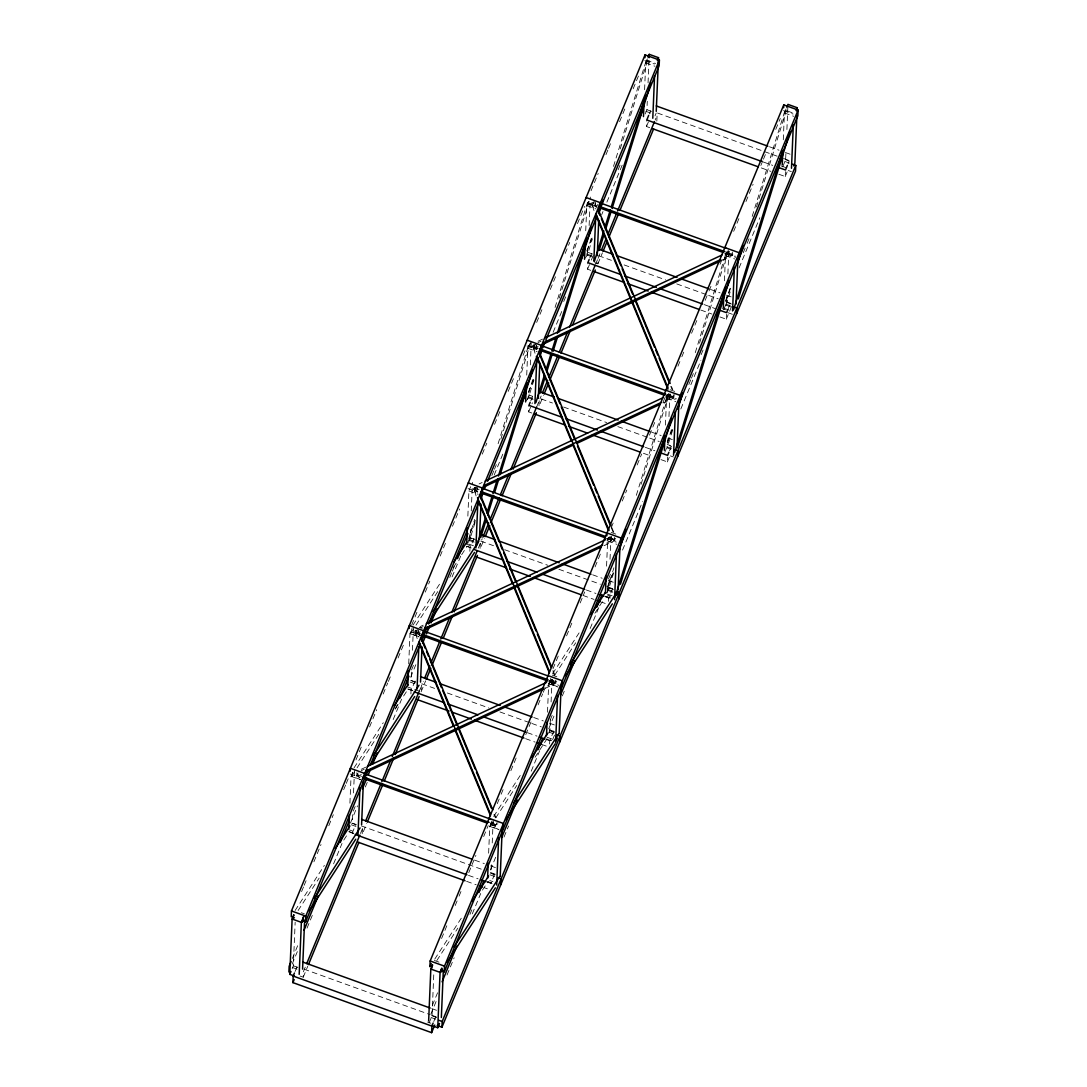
<?xml version="1.0" encoding="UTF-8"?>
<svg xmlns="http://www.w3.org/2000/svg" width="1087" height="1087" viewBox="0 0 1087 1087"><rect width="100%" height="100%" fill="white"/><g stroke="black" fill="none" stroke-linecap="round" stroke-linejoin="round"><path stroke-width="0.75" stroke-dasharray="5 3.75" d="M292.158 968.653L293.341 965.799L295.161 922.197M300.053 976.044L303.232 977.186L303.477 971.465L305.42 966.764M349.919 803.171L351.047 776.335L352.813 772.055M352.623 814.734L352.27 823.117L355.354 824.231M353.533 792.926L354.593 767.775M359.933 777.191L356.74 776.05L356.794 774.637L361.577 776.363M361.332 774.542L358.275 775.982L358.33 774.569M362.406 828.783L362.175 834.503L366.699 823.538M408.726 663.831L409.989 633.639L411.756 629.359M411.552 672.038L411.199 680.435L415.818 682.092M412.462 650.243L413.522 625.079M410.913 693.982L411.049 690.707L416.076 678.546M417.191 638.612L414.65 630.949L418.155 629.713L420.112 634.414M420.452 635.08L415.669 633.354L415.737 631.955L420.52 633.68M420.261 631.86L417.204 633.286L417.259 631.887M414.731 689.525L421.104 691.821L421.348 686.101L423.291 681.4M429.093 1022.962L432.042 1015.829L433.862 972.226M467.858 516.121L468.918 490.957L470.685 486.677M468.959 540.606L470.127 537.752L470.481 529.355M471.255 510.917L472.451 482.397M469.856 551.299L469.992 548.025L474.38 537.386M476.12 495.93L473.579 488.267L477.098 487.03L478.389 490.169M477.791 491.827L474.611 490.672L474.666 489.272L477.859 490.427M479.204 489.177L476.133 490.604L476.201 489.204M480.277 543.418L480.033 549.139L484.571 538.16M488.634 853.2L489.748 826.365L491.514 822.085M491.324 864.763L490.971 873.146L494.055 874.261M492.234 842.955L493.213 819.476M497.873 823.837L494.354 825.074L494.422 823.661L497.928 822.438M490.658 824.354L495.441 826.079L495.495 824.68L490.713 822.954M526.719 375.11L527.847 348.275L529.614 343.995M527.304 399.35L529.07 395.07L529.342 388.358M530.334 364.879L531.38 339.715M531.828 413.033L528.649 411.891L528.921 405.342M535.049 353.248L532.521 345.584L536.027 344.348L537.97 349.049M536.733 349.144L533.54 347.989L533.595 346.59L538.378 348.316M538.133 346.495L535.062 347.922L535.13 346.522M539.206 400.736L538.962 406.456L543.5 395.478M547.495 712.189L548.69 683.682L550.457 679.389M548.718 733.317L549.9 730.464L550.389 718.724M551.095 701.944L552.155 676.793M549.614 744.011L549.764 740.736L554.153 730.097M556.802 681.141L553.297 682.378L553.351 680.978M549.601 681.671L554.384 683.397L554.438 681.984L549.655 680.258M545.185 688.356L555.905 683.329L555.96 681.916L546.775 686.237M585.73 230.757L586.79 205.592L588.556 201.312M586.817 255.228L588.216 247.347M589.127 225.539L590.323 197.032M590.771 270.35L587.578 269.196L587.85 262.646M593.991 210.565L591.45 202.902L594.956 201.666L596.26 204.791M597.252 207.033L592.469 205.307L592.537 203.908L595.717 205.063M594.711 262.619L597.904 263.774L598.149 258.054L600.092 253.353M606.56 566.15L607.619 541L609.386 536.72M610.446 597.959L605.826 596.287L608.842 587.782L609.263 577.713M610.024 559.261L611.084 534.111M608.557 601.328L608.693 598.054L613.082 587.415M615.731 538.459L612.226 539.695L612.28 538.296M606.926 538.405L613.313 540.715L613.367 539.301L606.994 537.005M604.114 545.674L614.834 540.647L614.902 539.234L604.168 544.261M644.591 89.745L645.719 62.91L647.485 58.63M645.162 113.972L646.928 109.692L647.281 101.308M648.056 82.857L649.116 57.706M649.7 127.668L646.52 126.513L646.792 119.964M656.833 121.092L657.078 115.371L655.135 120.073M665.421 425.139L666.548 398.318L668.315 394.037M668.043 438.387L667.771 445.099L670.856 446.213M668.967 416.579L670.013 391.429M660.978 459.611L667.35 461.921L667.554 457.002M674.674 395.777L671.155 397.013L671.222 395.614L674.728 394.377M665.869 395.722L672.242 398.032L672.296 396.619L667.513 394.894M663.043 402.992L673.777 397.964L673.831 396.551L663.111 401.579M724.431 280.786L725.491 255.622L727.257 251.342M723.752 309.55L726.7 302.403L727.054 294.02M727.896 273.897L728.956 248.746M719.907 316.928L726.279 319.225L726.483 314.32M724.798 253.04L731.171 255.336L731.238 253.937L724.852 251.64M721.985 260.296L732.706 255.268L732.76 253.869L723.575 258.176M783.292 139.775L784.42 112.939L786.186 108.659M782.694 166.868L785.629 159.721L785.983 151.338M786.906 129.543L787.885 106.064M778.836 174.246L785.222 176.542L785.425 171.637M360.83 779.624L351.577 776.281L353.642 769.229M418.223 636.384L410.519 633.599L412.584 626.547M468.782 540.619L469.611 537.793L477.315 540.565M497.982 829.096L490.278 826.31L492.343 819.258M556.924 686.413L549.22 683.628L551.286 676.576M607.484 590.649L608.312 587.822L612.932 589.494M468.728 538.69L474.706 519.369M498.118 443.7L528.499 345.489L529.994 343.506M467.247 543.514L469.489 540.538L475.467 521.216M500.862 439.107L530.741 342.5M528.662 392.787L533.649 376.686M555.063 307.458L587.428 202.807L588.923 200.81M526.176 400.831L528.418 397.856L533.907 380.137M559.302 298.028L589.181 201.435M587.102 251.708L592.075 235.607M613.489 166.379L646.357 60.125L647.866 58.127M585.105 258.149L587.36 255.16L592.333 239.072M620.229 148.905L648.11 58.752M607.443 588.719L613.91 567.794M636.316 495.346L667.201 395.519L668.695 393.535M605.948 593.556L608.19 590.567L614.169 571.246M641.058 484.313L669.443 392.543M667.364 442.817L671.848 428.332M695.259 352.664L726.13 252.836L735.383 256.179M672.608 430.18L667.119 447.885L671.752 449.556M699.498 343.234L728.385 249.847M725.803 301.738L730.777 285.636M752.19 216.408L785.059 110.154L794.312 113.496M728.439 309.849L723.806 308.178L726.062 305.202L731.035 289.101M756.443 206.992L787.314 107.165M301.588 891.585L303.531 886.883M304.17 885.321L307.417 877.481M313.885 861.801L321.018 844.545M328.79 825.74L333.315 814.761M343.682 789.665L345.625 784.963M346.264 783.401L348.207 778.7M355.979 759.881L361.808 745.764M369.58 726.958L376.713 709.702M383.181 694.022L387.719 683.044M388.372 681.481L390.315 676.78M398.087 657.961L403.916 643.844M411.674 625.039L417.503 610.921M425.275 592.102L429.813 581.137M440.181 556.041L446.01 541.937M452.477 526.257L459.597 509.001M482.275 454.135L486.799 443.156M494.571 424.338L500.4 410.22M508.172 391.415L514.002 377.298M523.064 355.354L526.312 347.514M536.665 322.418L542.495 308.314M550.267 289.495L556.096 275.378M565.172 253.434L569.697 242.455M577.469 223.637L584.589 206.394M591.07 190.714L598.19 173.458M605.962 154.653L607.905 149.952M608.557 148.375L611.791 140.536M619.563 121.717L625.392 107.613M633.164 88.794L638.993 74.69M356.74 776.05L358.085 772.789M415.669 633.354L417.014 630.107M474.611 490.672L475.957 487.424M533.54 347.989L534.886 344.742M592.469 205.307L593.815 202.06M292.376 958.462L298.857 942.782M353.261 811.079L355.204 806.377M395.355 709.159L397.298 704.458M411.538 669.959L413.481 665.258M449.746 577.455L451.689 572.74M452.341 571.178L455.575 563.338M491.854 475.535L493.797 470.834M494.436 469.258L497.669 461.418M563.732 301.493L565.675 296.792M618.136 169.776L621.37 161.936M292.145 964.183L297.322 951.641M307.037 928.121L312.866 914.004M333.587 863.839L342.011 843.444M350.422 823.063L357.555 805.82M365.327 787.002L367.27 782.3M393.168 719.58L401.592 699.199M410.655 677.242L415.832 664.7M452.097 576.898L461.173 554.941M470.236 532.997L475.413 520.456M494.205 474.978L503.906 451.458M528.527 391.877L533.703 379.336M553.134 332.296L562.849 308.776M586.803 250.757L592.632 236.653M601.709 214.696L603 211.557M606.886 202.155L622.43 164.531M295.066 971.506L297.58 965.433M352.12 833.389L355.884 824.272M530.809 400.777L532.684 396.225M589.738 258.095L592.252 252.007M649.292 113.89L650.556 110.847M528.649 411.891L532.413 402.774M587.578 269.196L590.717 261.6M591.342 260.078L593.855 254.005M646.52 126.513L648.395 121.961M654.999 115.888L656.181 113.034M360.463 833.498L363.71 825.658M418.753 692.378L420.696 687.677M478.334 548.12L482.22 538.717M536.611 407.014L541.149 396.035M595.554 264.318L597.497 259.616M303.232 977.186L307.77 966.221M421.104 691.821L425.642 680.842M597.904 263.774L602.443 252.795M441.58 938.489L447.409 924.371M455.181 905.553L458.415 897.713M459.067 896.15L462.301 888.31M468.782 872.63L475.902 855.387M483.674 836.569L488.212 825.59M497.275 803.646L500.509 795.806M501.161 794.23L503.104 789.529M510.876 770.71L516.705 756.606M525.768 734.649L531.597 720.532M538.079 704.852L542.617 693.886M543.255 692.31L545.198 687.609M552.97 668.79L558.8 654.687M566.572 635.868L572.401 621.75M580.173 602.945L584.711 591.967M595.065 566.884L600.894 552.767M611.261 527.684L614.495 519.844M622.267 501.025L626.805 490.047M637.159 464.964L641.697 453.986M649.469 435.167L655.298 421.063M663.07 402.244L665.013 397.543M677.962 366.183L681.196 358.343M681.848 356.767L683.791 352.066M691.563 333.261L697.392 319.143M705.164 300.325L708.398 292.485M709.05 290.922L710.993 286.221M720.056 264.263L723.29 256.423M733.657 231.341L739.486 217.223M745.967 201.543L753.087 184.301M760.859 165.482L762.802 160.781M763.454 159.205L765.397 154.503M775.751 129.421L780.289 118.442M495.441 826.079L496.786 822.818M554.384 683.397L555.715 680.136M613.313 540.715L614.658 537.454M672.242 398.032L673.587 394.771M731.171 255.336L732.516 252.089M432.381 1005.353L437.558 992.811M469.937 914.412L471.88 909.71M550.239 719.988L552.182 715.287M608.53 578.868L610.473 574.167M688.832 384.445L690.775 379.743M691.427 378.181L694.661 370.341M701.142 354.661L703.085 349.96M743.236 252.741L746.47 244.901M747.122 243.339L749.065 238.624M430.846 1014.212L437.314 998.532M447.029 975.012L454.162 957.769M472.288 913.868L480.712 893.487M490.427 869.967L496.256 855.849M504.028 837.031L508.553 826.052M531.23 771.186L539.641 750.791M548.704 728.847L554.533 714.73M562.305 695.911L564.248 691.21M590.159 628.49L599.875 604.983M607.647 586.165L614.114 570.485M622.538 550.104L642.621 501.487M667.228 441.906L672.405 429.365M680.829 408.984L700.898 360.381M725.505 300.786L730.695 288.245M739.106 267.864L759.84 217.699M664.823 452.233L666.589 447.953M433.767 1021.535L436.281 1015.462M494.585 874.301L490.821 883.418L487.628 882.264M669.51 450.806L672.649 443.211M727.814 309.646L730.953 302.05M788.007 163.92L789.257 160.876M552.617 739.69L554.506 735.125M667.35 461.921L669.864 455.833M726.279 319.225L732.556 304.034M785.222 176.542L787.722 170.469M412.992 625.134L441.295 581.463M410.519 633.599L415.085 626.56M415.995 625.147L437.912 591.342M453.428 567.387L457.083 561.762M461.649 554.71L467.125 546.258L471.744 547.93M354.063 767.816L383.276 722.733M351.577 776.281L356.142 769.243M357.052 767.83L378.969 734.024M395.41 708.67L399.975 701.618M403.63 695.993L408.196 688.941L412.815 690.612M295.12 910.498L324.347 865.415M298.123 910.512L319.13 878.119M343.777 840.088L348.343 833.036M552.604 673.75L579.086 632.906M549.22 683.628L553.786 676.59M554.696 675.176L575.689 642.784M594.874 613.204L604.005 599.114M493.675 816.432L521.977 772.762M490.278 826.31L494.843 819.272M495.754 817.859L516.76 785.466M535.021 757.286L546.897 738.97L551.517 740.641M434.746 959.114L462.138 916.857M436.825 960.541L457.831 928.149M482.479 890.117L487.954 881.666L492.588 883.323M598.176 204.152L596.668 206.136L587.428 202.807M538.011 341.25L542.603 339.103M724.92 253.624L729.513 251.464M537.956 342.65L541.013 341.223M724.866 255.024L730.994 252.157L732.706 255.268M479.082 483.932L482.139 482.492M665.991 396.307L670.584 394.16M665.923 397.72L672.051 394.839L673.777 397.964M420.139 626.615L423.21 625.174M607.049 538.989L611.655 536.842M420.085 628.014L423.156 626.588M606.994 540.402L613.122 537.521L614.834 540.647M361.21 769.297L365.803 767.15M549.655 680.951L552.712 679.524M361.156 770.71L364.213 769.27M549.601 682.364L554.193 680.204L555.905 683.329M591.396 204.302L593.733 203.473M532.453 346.984L534.804 346.169M473.524 489.666L477.03 488.43L478.334 491.569M414.595 632.349L416.932 631.52M646.357 60.125L655.61 63.454M644.822 60.573L654.374 64.024M783.523 110.602L793.075 114.053M645.719 62.91L654.958 66.253M784.42 112.939L793.659 116.282M769.447 146.759L779.012 150.196M785.385 152.506L790.167 154.232M657.567 113.048L777.137 156.175M783.523 158.471L789.896 160.781M646.928 109.692L651.561 111.363M785.629 159.721L788.714 160.835M645.923 111.35L653.885 114.217M784.624 161.379L789.407 163.104M781.2 165.944L789.162 168.825M788.265 170.51L791.35 171.624M763.169 161.949L772.735 165.401M761.308 167.928L770.873 171.379M587.483 203.826L597.035 207.277M726.184 253.855L735.736 257.306M586.79 205.592L596.029 208.935M725.491 255.622L734.73 258.964M710.518 289.441L720.083 292.879M726.456 295.188L731.238 296.914M598.638 255.73L611.397 260.323M624.142 264.929L665.597 279.875M676.766 283.911L707.053 294.835M708.642 295.406L718.208 298.857M726.184 301.738L730.967 303.463M587.999 252.374L592.619 254.045M726.7 302.403L731.32 304.075M586.994 254.032L591.776 255.758M725.695 304.061L730.478 305.787M587.36 255.16L591.98 256.831M726.062 305.202L730.681 306.86M722.271 308.626L725.464 309.781M727.787 312.635L732.407 314.306M704.24 304.632L715.395 308.654M700.775 310.026L711.931 314.061M670.095 389.744L674.714 391.415M528.499 345.489L537.739 348.832M667.201 395.519L676.44 398.861M526.95 345.938L536.516 349.389M665.652 395.967L675.217 399.418M527.847 348.275L537.1 351.617M666.548 398.318L675.801 401.647M651.575 432.123L661.141 435.574M669.116 438.441L672.309 439.596M541.299 398.983L552.454 403.019M563.623 407.041L606.668 422.571M617.824 426.593L648.11 437.517M649.713 438.102L659.279 441.539M667.241 444.42L670.434 445.575M529.07 395.07L532.154 396.171M528.065 396.714L532.834 398.44M666.766 446.743L671.535 448.469M528.418 397.856L533.051 399.527M670.394 455.888L673.478 456.988M645.298 447.314L654.863 450.765M643.436 453.293L651.412 456.16M611.152 532.426L615.785 534.097M468.021 488.62L477.573 492.071M606.723 538.649L616.275 542.1M468.918 490.957L478.158 494.3M607.619 541L616.872 544.329M592.646 574.806L602.212 578.257M608.584 580.553L614.97 582.849M480.767 541.095L493.525 545.701M504.681 549.723L547.739 565.254M558.895 569.275L600.35 584.222M606.723 586.532L613.095 588.828M470.127 537.752L474.761 539.41M608.842 587.782L613.462 589.453M469.122 539.397L473.905 541.122M607.823 589.426L612.606 591.151M469.489 540.538L474.109 542.209M608.19 590.567L612.81 592.238M468.782 544.071L473.402 545.742M607.484 594.113L612.103 595.771M465.698 543.976L472.071 546.272M607.592 595.146L610.772 596.301M466.595 546.313L471.214 547.97M605.296 596.342L609.929 598.013M586.369 589.996L595.934 593.448M605.5 596.899L608.693 598.054M582.904 595.404L594.073 599.426M602.035 602.293L605.228 603.448M552.223 675.109L556.843 676.78M419.161 627.348L422.245 628.463M410.682 631.887L420.234 635.324M549.383 681.916L558.935 685.353M409.989 633.639L419.229 636.982M548.69 683.682L557.93 687.011M533.717 717.488L543.283 720.939M549.655 723.235L556.028 725.532M421.838 683.777L434.596 688.384M447.355 692.976L488.797 707.936M499.966 711.958L530.252 722.882M531.842 723.453L541.408 726.904M549.383 729.785L555.756 732.081M549.9 730.464L554.533 732.122M410.669 680.476L415.302 682.147M549.37 730.505L554.003 732.176M410.193 682.079L416.566 684.375M548.894 732.108L553.677 733.834M406.769 686.658L413.142 688.954M547.06 737.258L551.843 738.983M407.666 688.995L413.834 691.21M546.367 739.024L550.987 740.695M527.44 732.679L537.005 736.13M546.571 739.581L549.764 740.736M525.564 738.657L535.13 742.108M541.516 744.405L547.889 746.701M350.15 773.998L359.715 777.436M490.454 824.598L498.417 827.465M351.047 776.335L360.3 779.664M489.748 826.365L499.001 829.694M474.774 860.17L484.34 863.621M490.726 865.918L497.099 868.228M361.305 825.889L482.479 869.6M490.454 872.467L495.237 874.193M351.74 823.158L356.359 824.829M490.441 873.187L495.061 874.858M351.264 824.761L359.226 827.642M489.965 874.804L494.734 876.53M347.84 829.34L354.213 831.637M489.721 880.524L492.914 881.666M349.253 831.637L353.886 833.294M348.737 831.677L353.357 833.349M487.438 881.706L492.058 883.378M468.497 875.361L478.063 878.812M466.636 881.34L476.201 884.791M484.177 887.671L487.356 888.813M434.352 960.487L438.985 962.144M301.289 912.727L304.374 913.827M431.784 1008.6L436.566 1010.326M303.98 969.142L429.922 1014.579M431.512 1015.149L436.295 1016.875M293.341 965.799L297.96 967.471M432.042 1015.829L436.661 1017.5M292.321 967.444L300.284 970.324M431.036 1017.486L435.805 1019.198M427.599 1022.052L430.792 1023.207M533.35 344.81L535.062 347.922M474.421 487.492L476.133 490.604M415.492 630.175L417.204 633.286M356.55 772.857L358.275 775.982M671.481 386.551L672.785 389.676M594.902 203.065L596.192 206.204M670.774 386.388L672.079 389.513M591.45 202.902L594.698 210.729M669.864 393.888L671.155 397.013M611.899 527.657L614.495 533.934M535.973 345.748L537.263 348.886M611.193 527.494L613.136 532.195M532.521 345.584L535.117 351.848M610.935 536.57L612.226 539.695M552.97 670.339L554.913 675.041M552.916 671.752L554.207 674.878M473.579 488.267L476.826 496.093M551.992 679.253L553.297 682.378M494.68 814.598L495.985 817.737M418.101 631.112L420.044 635.813M493.974 814.435L495.278 817.56M414.65 630.949L417.897 638.776M493.063 821.935L494.354 825.074"/><path stroke-width="1.5" d="M288.897 972.023L289.142 966.302L291.085 961.601M598.285 213.134L659.157 65.736L659.401 60.03L645.067 54.853L291.465 910.96L291.221 916.681L294.414 917.822M294.428 976.031L289.794 974.36L292.118 919.018L293.884 914.738L292.648 918.963M434.759 1025.055L431.621 1032.65L292.919 982.621L293.191 976.072L294.441 973.028M299.183 974.346L301.371 922.347L303.721 916.64M302.58 969.128L304.618 920.499M302.376 920.689L305.556 921.844L305.8 916.124L659.401 60.03M350.272 771.131L350.394 768.278L364.729 773.441L364.485 779.162L305.556 921.844M348.873 828.321L349.43 814.91M357.976 835.006L359.946 788.048M361.577 824.775L363.411 781.173M406.891 683.791L407.014 680.938M409.215 628.449L409.323 625.582L423.658 630.759L423.427 636.479M407.802 685.639L408.44 670.543M417.055 688.968L418.808 647.037M420.52 682.092L422.001 646.874M422.272 640.161L422.422 636.805M441.077 970.732L444.257 971.873L797.858 115.779L798.103 110.059L783.768 104.882L430.167 960.99L429.922 966.71L431.226 963.571M428.645 1021.033L430.819 969.047L432.585 964.767L431.349 968.993M431.621 1032.65L431.892 1026.101L433.142 1023.057M431.58 1025.503L437.748 1027.731L440.072 972.376L441.838 968.096L440.588 972.335L442.423 969.522M441.349 1017.486L443.319 970.528M437.164 1025.503L441.933 1027.229L442.178 1021.508L795.779 165.401L792.586 164.259M444.257 971.873L444.501 966.153L798.103 110.059M466.744 542.957L467.369 527.861M475.916 547.97L477.886 501.012M479.449 539.41L480.93 504.191M481.133 499.15L481.351 494.123M487.574 878.35L488.212 863.255M496.677 885.049L498.648 838.077M500.21 876.489L502.18 829.517M500.876 884.546L501.107 878.826L497.928 877.671M503.186 829.191L503.43 823.47L489.096 818.307M525.605 401.945L526.162 388.535M534.913 403.603L536.747 360.001M538.31 398.399L539.791 363.18M540.076 356.468L540.28 351.441M541.353 349.688L541.53 345.394L527.195 340.217M546.503 735.668L547.074 722.244M557.577 695.395L555.62 742.353L557.386 738.073M559.153 733.793L561.123 686.835M559.805 741.85L560.05 736.13L556.857 734.989M562.128 686.508L562.359 680.788L548.038 675.625M584.534 259.263L585.091 245.839M593.855 260.921L595.676 217.318M597.252 255.717L598.72 220.498M599.005 213.786L599.222 208.758M600.228 208.419L600.459 202.712L586.124 197.535M606.845 535.796L606.967 532.943L621.302 538.106L621.057 543.826M605.445 592.986L606.138 576.219M614.549 599.671L616.438 554.397M618.15 589.439L619.984 545.837M618.734 599.168L618.979 593.448L615.785 592.306M644.944 57.72L645.067 54.853M643.463 116.581L644.17 99.814M649.116 57.706L649.252 54.35L658.505 57.679L656.249 111.35M652.784 118.238L654.537 76.307M664.374 450.303L664.931 436.892M673.546 455.317L675.38 411.715M677.079 446.757L679.049 399.799M677.677 456.486L677.908 450.765L674.728 449.624M679.986 401.144L680.231 395.423L665.896 390.26M723.303 307.621L723.806 295.881M732.556 310.95L734.377 267.348M736.021 304.075L737.924 258.788M736.606 313.803L736.85 308.083L733.657 306.928M738.929 258.461L739.16 252.741L724.825 247.564M783.645 107.749L783.768 104.882M782.246 164.939L782.735 153.199M791.485 168.268L793.32 124.665M796.853 116.105L794.882 163.064L793.7 165.917M797.056 111.078L797.206 107.722L787.953 104.379L786.771 107.233M795.779 165.401L795.535 171.121L441.933 1027.229M303.545 916.654L301.887 922.306L303.721 919.48M481.188 498.444L482.682 493.607M476.989 545.239L485.454 517.874M486.949 513.05L491.922 496.949M492.927 493.729L497.398 479.231M498.403 476.011L527.277 382.638M480.726 537.426L486.202 519.722M487.696 514.885L493.675 495.577M494.68 492.357L498.661 479.476M500.156 474.639L532.521 369.988M540.117 355.762L541.611 350.924M535.918 402.557L544.383 375.192M546.381 368.751L550.864 354.267M551.856 351.047L555.837 338.166M557.332 333.329L586.708 238.338M540.157 393.141L545.144 377.04M546.639 372.202L552.114 354.498M553.106 351.278L557.59 336.793M559.085 331.956L591.45 227.305M599.046 213.066L600.54 208.242M601.546 205.022L603.04 200.185M594.358 261.491L603.815 230.892M604.807 227.672L610.296 209.968M611.288 206.747L645.651 95.656M599.1 250.458L604.073 234.357M605.568 229.52L611.043 211.816M612.049 208.595L650.882 83.02M618.883 551.693L625.867 529.152M615.188 596.885L664.986 435.887M620.432 584.249L671.725 418.413M677.826 409.011L682.799 392.91M674.619 452.6L725.912 286.764M677.364 447.993L729.16 280.555M737.747 263.108L743.236 245.39M733.548 309.904L782.857 150.522M738.29 298.871L790.086 131.432M648.069 57.203L649.252 54.35M657.322 60.546L658.505 57.679M365.789 776.023L368.371 769.759M370.314 765.044L420.18 644.319M421.484 641.181L427.313 627.063M428.604 623.938L479.122 501.637M481.065 496.936L482.356 493.797L482.601 488.077L468.266 482.9M484.299 489.096L485.59 485.957M487.533 481.256L538.704 357.378M539.994 354.253L541.285 351.115M542.59 347.976L544.533 343.275M545.823 340.136L596.98 216.259M304.034 930.241L318.287 895.742M340.299 842.439L349.375 820.481M362.324 789.121L366.862 778.143M368.153 775.017L370.749 768.74M372.692 764.039L377.216 753.06M399.88 698.18L408.957 676.223M422.558 643.3L425.139 637.036M426.444 633.898L429.678 626.058M430.968 622.919L436.797 608.802M457.518 558.636L467.886 533.54M520.986 404.975L526.176 392.434M578.624 265.432L583.814 252.877M639.509 118.035L642.743 110.195M289.794 974.36L290.976 971.506M530.171 402.299L528.921 405.342L562.4 417.408M589.113 259.616L587.85 262.646L621.329 274.726M648.667 115.412L646.792 119.964L761.579 161.379M292.919 982.621L294.169 979.577M306.711 963.625L359.824 835.061M365.64 820.943L380.545 784.882M381.836 781.743L390.899 759.799M392.203 756.661L418.753 692.378M424.582 678.261L429.759 665.72M431.063 662.581L439.474 642.2M440.765 639.061L449.841 617.117M451.784 612.416L477.044 551.258M482.873 537.155L488.688 523.037M489.992 519.899L499.055 497.955M500.346 494.816L508.77 474.435M510.713 469.733L536.611 407.014M542.44 392.896L547.631 380.355M548.921 377.216L557.984 355.272M559.289 352.134L567.699 331.752M569.642 327.038L594.902 265.894M601.383 250.214L605.907 239.235M607.85 234.534L616.275 214.153M617.565 211.014L654.483 121.635M308.423 964.645L358.927 842.343M367.352 821.962L382.896 784.338M384.187 781.2L393.902 757.68M395.192 754.541L419.161 696.522M426.281 679.28L430.819 668.301M432.11 665.162L441.825 641.643M443.116 638.517L452.192 616.56M454.135 611.859L477.451 555.416M485.223 536.598L489.748 525.619M491.039 522.48L500.754 498.96M502.058 495.835L511.121 473.878M513.064 469.176L536.38 412.734M544.152 393.915L548.677 382.937M549.981 379.798L559.044 357.854M560.987 353.139L570.702 329.633M572.645 324.918L595.309 270.038M603.081 251.233L606.967 241.817M608.91 237.115L618.625 213.595M619.916 210.457L653.6 128.932M796.024 110.575L797.206 107.722M442.096 981.833L456.988 945.772M479 892.468L483.538 881.489M501.678 837.588L517.222 799.95M537.943 749.785L542.467 738.807M560.607 694.906L574.86 660.407M596.872 607.103L602.049 594.548M716.686 317.024L718.629 312.322M668.872 452.328L667.622 455.371L659.646 452.491M727.814 309.646L726.551 312.676L718.589 309.809M787.368 165.441L785.493 169.993L777.518 167.126M437.748 1027.731L439.515 1023.451M618.082 591.111L616.315 595.391L617.552 591.165L570.077 664.415M454.081 561.734L466.866 542.019M433.197 611.56L478.851 541.122M428.889 622.851L474.543 552.413M394.241 705.83L407.938 684.701M373.344 755.655L419.011 685.218M370.871 764.12L414.704 696.509M335.299 848.512L349.919 825.984M314.415 898.338L360.069 827.9M309.197 911.028L355.762 839.191M590.961 614.59L605.568 592.048M565.77 675.693L612.334 603.856M532.032 757.272L547.549 733.317M513.879 802.872L558.623 733.847M505.917 819.788L555.226 743.725M472.179 901.368L488.62 876.013M454.026 946.967L499.694 876.53M446.988 962.471L495.387 887.821M545.674 337.663L721.863 255.065M542.793 342.935L720.504 259.616M542.726 344.334L720.45 261.016M485.21 481.065L662.921 397.747M483.851 485.617L661.575 402.299M483.797 487.017L572.659 445.357M577.251 443.211L659.986 404.418M426.267 623.748L605.527 539.709M424.922 628.3L602.646 544.981M424.868 629.699L601.043 547.101M367.338 766.43L546.584 682.391M365.993 770.982L543.704 687.663M365.925 772.381L543.649 689.063M656.249 105.928L767.857 146.174M652.893 128.823L758.115 166.773M600.255 202.956L726.198 248.38M598.91 206.204L724.852 251.64M598.855 207.603L723.208 252.469M598.91 249.181L613.258 254.358M616.451 255.499L677.038 277.362M681.821 279.087L708.914 288.857M624.522 275.881L656.412 287.376M659.592 288.531L702.637 304.061M593.964 271.505L624.251 282.43M627.444 283.571L648.165 291.058M651.358 292.199L699.186 309.455M541.326 345.639L665.679 390.491M539.981 348.886L665.923 394.323M539.913 350.299L664.266 395.152M539.981 391.863L554.329 397.04M557.522 398.195L618.095 420.044M621.288 421.199L649.985 431.553M565.593 418.563L597.47 430.058M600.663 431.213L643.708 446.743M535.021 414.188L565.322 425.112M568.501 426.267L587.632 433.169M592.415 434.895L640.243 452.138M482.383 488.321L606.736 533.173M481.038 491.569L605.391 536.434M480.984 492.982L605.337 537.834M481.052 534.546L495.4 539.723M498.58 540.878L559.166 562.726M562.359 563.881L591.056 574.221M474.774 549.737L503.471 560.09M506.651 561.245L536.951 572.17M541.734 573.895L584.779 589.426M599.127 594.603L603.91 596.328M476.092 556.87L506.379 567.794M509.572 568.949L530.293 576.423M533.486 577.564L581.314 594.82M597.252 600.567L600.445 601.722M423.454 631.003L547.807 675.856M422.109 634.251L548.052 679.688M422.055 635.664L547.997 681.087M420.52 676.657L436.458 682.405M439.651 683.56L500.237 705.409M505.02 707.134L532.114 716.904M414.242 691.848L444.529 702.773M447.722 703.928L478.022 714.852M484.394 717.148L525.85 732.108M540.198 737.285L544.981 739.011M417.163 699.552L449.04 711.047M452.233 712.202L471.364 719.105M474.557 720.246L523.975 738.087M536.733 742.679L541.516 744.405M364.525 773.686L490.468 819.122M363.18 776.947L489.123 822.37M363.112 778.346L487.465 823.199M361.591 819.34L471.595 859.015M355.313 834.531L466.907 874.79M481.256 879.967L486.038 881.693M358.221 842.235L465.046 880.769M479.394 885.946L482.574 887.087M291.465 910.96L305.8 916.124M430.167 960.99L444.501 966.153M292.118 919.018L301.371 922.347M430.819 969.047L440.072 972.376M302.648 962.022L430.194 1008.029M438.999 1020.353L442.178 1021.508M293.191 976.072L431.892 1026.101M598.203 209.492L670.19 383.412M598.149 210.905L600.092 215.593M601.383 218.732L620.84 265.731M622.144 268.869L632.512 293.938M635.107 300.202L654.564 347.215M655.869 350.34L657.812 355.041M659.102 358.18L668.831 381.686M595.989 213.867L667.975 387.787M595.934 215.267L667.921 389.187M539.274 352.188L611.261 526.094M539.206 353.588L559.968 403.725M561.259 406.851L574.874 439.759M577.469 446.023L593.692 485.196M594.983 488.321L596.926 493.022M598.23 496.161L609.902 524.369M537.06 356.55L609.046 530.47M536.353 356.387L571.368 440.996M572.672 444.121L608.34 530.293M480.332 494.87L551.68 667.214M480.277 496.27L489.354 518.2M490.658 521.339L499.082 541.706M500.387 544.832L502.33 549.533M503.621 552.672L515.292 580.879M517.249 585.567L536.054 631.003M537.345 634.142L550.973 667.051M477.478 497.669L549.465 671.576M478.063 500.631L512.439 583.678M513.73 586.803L549.397 672.975M421.403 637.553L492.737 809.897M421.348 638.952L425.234 648.355M426.539 651.48L428.482 656.181M429.773 659.32L441.444 687.514M442.749 690.653L457.016 725.124M458.306 728.263L475.168 768.998M476.473 772.123L491.378 808.171M419.188 641.914L490.522 814.258M419.134 643.314L453.496 726.361M454.801 729.486L490.468 815.671"/></g></svg>
